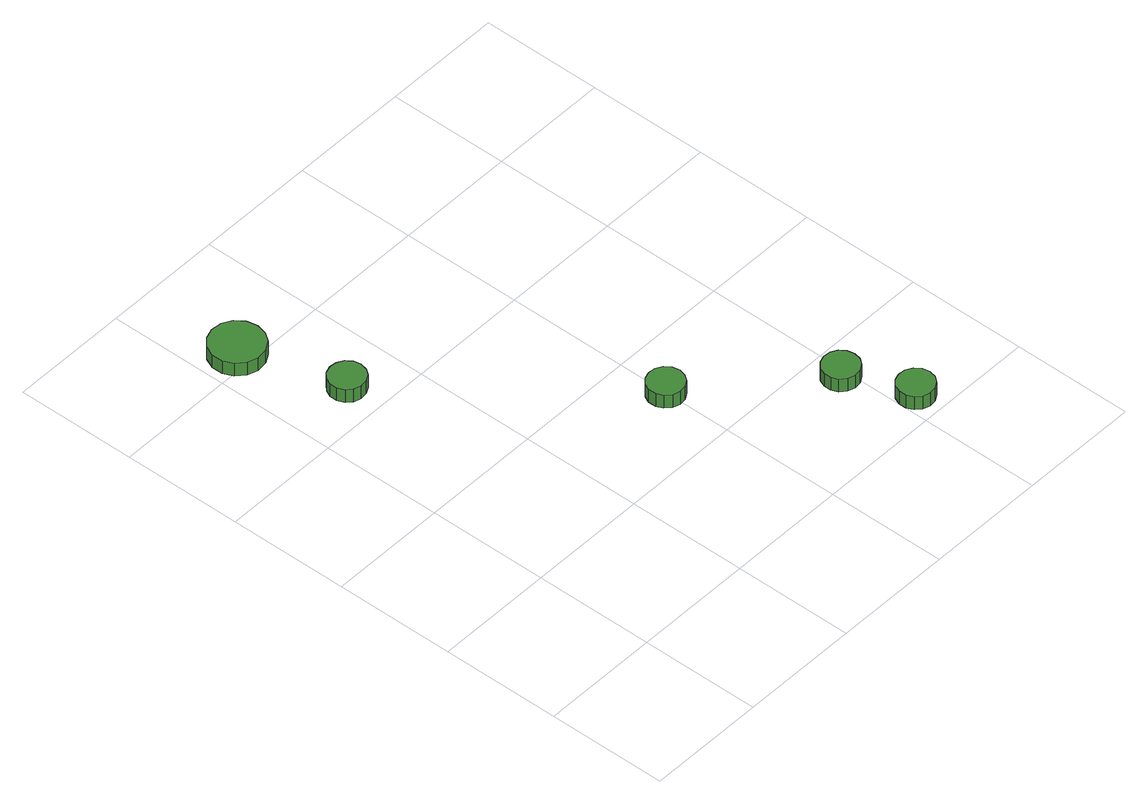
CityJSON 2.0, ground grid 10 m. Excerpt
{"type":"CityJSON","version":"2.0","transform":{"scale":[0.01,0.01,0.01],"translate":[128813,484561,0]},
"CityObjects":{
"tree1":{"type":"SolitaryVegetationObject","attributes":{"function":"something"},"geometry":[{"type":"MultiSurface","lod":"1","boundaries":[[[0,1,2,3,4,5,6,7,8,9,10,11,12,13,14]],[[15,16,17,18,19,20,21,22,23,24,25,26,27,28,29]],[[0,29,28,1]],[[1,28,27,2]],[[2,27,26,3]],[[3,26,25,4]],[[4,25,24,5]],[[5,24,23,6]],[[6,23,22,7]],[[7,22,21,8]],[[8,21,20,9]],[[9,20,19,10]],[[10,19,18,11]],[[11,18,17,12]],[[12,17,16,13]],[[13,16,15,14]],[[14,15,29,0]]]}]},
"tree2":{"type":"SolitaryVegetationObject","attributes":{"function":"something"},"geometry":[{"type":"MultiSurface","lod":"1","boundaries":[[[30,31,32,33,34,35,36,37,38,39,40,41,42,43,44]],[[45,46,47,48,49,50,51,52,53,54,55,56,57,58,59]],[[30,59,58,31]],[[31,58,57,32]],[[32,57,56,33]],[[33,56,55,34]],[[34,55,54,35]],[[35,54,53,36]],[[36,53,52,37]],[[37,52,51,38]],[[38,51,50,39]],[[39,50,49,40]],[[40,49,48,41]],[[41,48,47,42]],[[42,47,46,43]],[[43,46,45,44]],[[44,45,59,30]]]}]},
"tree3":{"type":"SolitaryVegetationObject","attributes":{"function":"something"},"geometry":[{"type":"MultiSurface","lod":"1","boundaries":[[[60,61,62,63,64,65,66,67,68,69,70,71,72,73,74]],[[75,76,77,78,79,80,81,82,83,84,85,86,87,88,89]],[[60,89,88,61]],[[61,88,87,62]],[[62,87,86,63]],[[63,86,85,64]],[[64,85,84,65]],[[65,84,83,66]],[[66,83,82,67]],[[67,82,81,68]],[[68,81,80,69]],[[69,80,79,70]],[[70,79,78,71]],[[71,78,77,72]],[[72,77,76,73]],[[73,76,75,74]],[[74,75,89,60]]]}]},
"tree4":{"type":"SolitaryVegetationObject","attributes":{"function":"something"},"geometry":[{"type":"MultiSurface","lod":"1","boundaries":[[[90,91,92,93,94,95,96,97,98,99,100,101,102,103,104]],[[105,106,107,108,109,110,111,112,113,114,115,116,117,118,119]],[[90,119,118,91]],[[91,118,117,92]],[[92,117,116,93]],[[93,116,115,94]],[[94,115,114,95]],[[95,114,113,96]],[[96,113,112,97]],[[97,112,111,98]],[[98,111,110,99]],[[99,110,109,100]],[[100,109,108,101]],[[101,108,107,102]],[[102,107,106,103]],[[103,106,105,104]],[[104,105,119,90]]]}]},
"tree5":{"type":"SolitaryVegetationObject","attributes":{"function":"something"},"geometry":[{"type":"MultiSurface","lod":"1","boundaries":[[[120,121,122,123,124,125,126,127,128,129,130,131,132,133,134]],[[135,136,137,138,139,140,141,142,143,144,145,146,147,148,149]],[[120,149,148,121]],[[121,148,147,122]],[[122,147,146,123]],[[123,146,145,124]],[[124,145,144,125]],[[125,144,143,126]],[[126,143,142,127]],[[127,142,141,128]],[[128,141,140,129]],[[129,140,139,130]],[[130,139,138,131]],[[131,138,137,132]],[[132,137,136,133]],[[133,136,135,134]],[[134,135,149,120]]]}]}
},
"vertices":[
[682,3290,202],[669,3350,202],[632,3400,202],[579,3431,202],[517,3438,202],[458,3419,202],[412,3377,202],[387,3321,202],[387,3259,202],[412,3202,202],[458,3160,202],[517,3141,202],[579,3148,202],[632,3179,202],[669,3229,202],[669,3229,77],[632,3179,77],[579,3148,77],[517,3141,77],[458,3160,77],[412,3202,77],[387,3259,77],[387,3321,77],[412,3377,77],[458,3419,77],[517,3438,77],[579,3431,77],[632,3400,77],[669,3350,77],[682,3290,77],
[512,4114,179],[493,4204,179],[439,4278,179],[360,4324,179],[268,4334,179],[181,4305,179],[113,4244,179],[76,4160,179],[76,4068,179],[113,3984,179],[181,3923,179],[268,3895,179],[360,3904,179],[439,3950,179],[493,4024,179],[493,4024,54],[439,3950,54],[360,3904,54],[268,3895,54],[181,3923,54],[113,3984,54],[76,4068,54],[76,4160,54],[113,4244,54],[181,4305,54],[268,4334,54],[360,4324,54],[439,4278,54],[493,4204,54],[512,4114,54],
[2131,1557,196],[2118,1618,196],[2081,1668,196],[2028,1699,196],[1966,1706,196],[1907,1686,196],[1861,1645,196],[1836,1588,196],[1836,1526,196],[1861,1470,196],[1907,1428,196],[1966,1409,196],[2028,1415,196],[2081,1446,196],[2118,1497,196],[2118,1497,71],[2081,1446,71],[2028,1415,71],[1966,1409,71],[1907,1428,71],[1861,1470,71],[1836,1526,71],[1836,1588,71],[1861,1645,71],[1907,1686,71],[1966,1706,71],[2028,1699,71],[2081,1668,71],[2118,1618,71],[2131,1557,71],
[3080,740,186],[3067,801,186],[3031,851,186],[2977,882,186],[2915,888,186],[2857,869,186],[2810,828,186],[2785,771,186],[2785,709,186],[2810,652,186],[2857,611,186],[2915,592,186],[2977,598,186],[3031,629,186],[3067,679,186],[3067,679,61],[3031,629,61],[2977,598,61],[2915,592,61],[2857,611,61],[2810,652,61],[2785,709,61],[2785,771,61],[2810,828,61],[2857,869,61],[2915,888,61],[2977,882,61],[3031,851,61],[3067,801,61],[3080,740,61],
[3289,216,194],[3276,277,194],[3239,327,194],[3186,358,194],[3124,364,194],[3065,345,194],[3019,304,194],[2994,247,194],[2994,185,194],[3019,128,194],[3065,87,194],[3124,68,194],[3186,74,194],[3239,105,194],[3276,155,194],[3276,155,69],[3239,105,69],[3186,74,69],[3124,68,69],[3065,87,69],[3019,128,69],[2994,185,69],[2994,247,69],[3019,304,69],[3065,345,69],[3124,364,69],[3186,358,69],[3239,327,69],[3276,277,69],[3289,216,69]
]}
